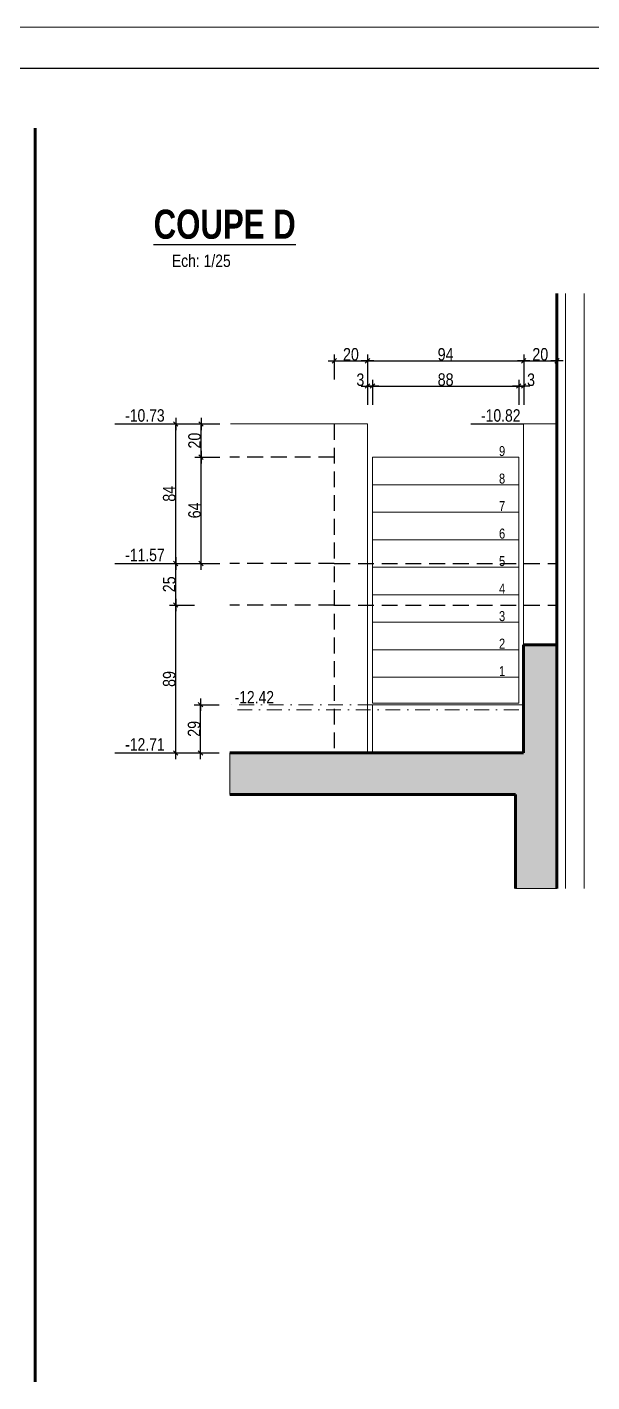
# Model space of a CAD drawing. Header units: centimetres. Extents: x 10776 to 19730, y -16504 to -13534.
# Drawn here: x 14779 to 15459, y -15165 to -13534 of the extents above; entities that cross this region are included whole.
import ezdxf
from ezdxf.enums import TextEntityAlignment as Align

# ---------------------------------------------------------------- set-up
doc = ezdxf.new("R2010")
doc.units = ezdxf.units.CM
doc.header["$PDMODE"] = 1
doc.header["$PDSIZE"] = -2
doc.linetypes.add('CACHEX2', pattern=[19.05, 12.7, -6.35])
doc.linetypes.add('TIRETPTX2', pattern=[50.8, 25.4, -12.7, 0, -12.7])
for name, color, linetype in [('01_cote_gen', 4, 'Continuous'), ('01_linteaux', 2, 'Continuous'), ('01_poch_BN', 9, 'Continuous'), ('01_poch_murs', 253, 'Continuous'), ('01_texte', 230, 'Continuous'), ('AA_COTES', 2, 'Continuous')]:
    doc.layers.add(name, color=color, linetype=linetype)
doc.layers.add('01_murs_coup', color=5, linetype='Continuous', lineweight=60)
doc.layers.add('01_tram_axes', color=2, linetype='TIRETPTX2', lineweight=9)
doc.styles.add('impact', font='impact.ttf')
doc.styles.add('MATTE_TXT', font='arial.ttf')
doc.styles.add('STYLE2', font='ARIALN.TTF')
doc.dimstyles.new('JB25', dxfattribs={"dimscale": 0.1, "dimtxt": 150, "dimasz": 15, "dimexe": 0.1, "dimexo": 0.1, "dimgap": 0.09, "dimtad": 1, "dimdec": 1, "dimlfac": 0.5, "dimdsep": 46, "dimtxsty": 'STYLE2', "dimblk1": 'BOND_G', "dimblk2": 'BOND_D', "dimsah": 1, "dimcen": 1.5, "dimdle": 0.01, "dimse1": 1, "dimse2": 1, "dimclrd": 4, "dimclre": 2, "dimclrt": 6, "dimazin": 2, "dimtfac": 2.333333, "dimtdec": 1, "dimtix": 1, "dimtmove": 2, "dimatfit": 3, "dimldrblk": 'BOND_G', "dimfxl": 1, "dimtolj": 1, "dimtzin": 0, "dimarcsym": 0})

# ---------------------------------------------------------------- blocks, each defined once
blk = doc.blocks.new('BOND_G')
at = {"layer": 'AA_COTES', "color": 0}
for p, q in [((0, -5), (0, 15)), ((5, 0), (-5, 0)), ((1.8, 1.8), (-1.8, -1.8))]:
    blk.add_line(p, q, dxfattribs=at)
blk = doc.blocks.new('BOND_D')
at = {"layer": 'AA_COTES', "color": 0}
for p, q in [((5, 0), (-5, 0)), ((-1.8, -1.8), (1.8, 1.8)), ((0, 5), (0, -15))]:
    blk.add_line(p, q, dxfattribs=at)
blk = doc.blocks.new('*D3276')
at = {"layer": '01_cote_gen', "color": 4, "lineweight": -2, "transparency": 16777216}
blk.add_line((15150.2, -13935.8), (15187.2, -13935.8), dxfattribs=at)
at = {"layer": 'Defpoints', "color": 0, "lineweight": 0, "transparency": 16777216}
for p in [(15188.7, -13935.8), (15148.7, -14011.8), (15188.7, -14011.8)]:
    blk.add_point(p, dxfattribs=at)
at = {"layer": '01_cote_gen', "color": 4, "lineweight": -2, "transparency": 16777216, "xscale": 1.5, "yscale": 1.5, "zscale": 1.5, "rotation": 180}
blk.add_blockref('BOND_G', (15148.7, -13935.8), dxfattribs=at)
at = {"layer": '01_cote_gen', "color": 4, "lineweight": -2, "transparency": 16777216, "xscale": 1.5, "yscale": 1.5, "zscale": 1.5}
blk.add_blockref('BOND_D', (15188.7, -13935.8), dxfattribs=at)
at = {"layer": '01_cote_gen', "color": 6, "lineweight": 0, "transparency": 16777216, "insert": (15168.7, -13928.1), "char_height": 15, "attachment_point": 5, "style": 'STYLE2'}
blk.add_mtext('\\A1;20', dxfattribs=at)
blk = doc.blocks.new('*D3256')
at = {"layer": '01_cote_gen', "color": 4, "lineweight": -2, "transparency": 16777216}
blk.add_line((15190.2, -13966.2), (15193.2, -13966.2), dxfattribs=at)
at = {"layer": 'Defpoints', "color": 0, "lineweight": 0, "transparency": 16777216}
for p in [(15194.7, -13966.2), (15188.7, -14008.1), (15194.7, -14048.3)]:
    blk.add_point(p, dxfattribs=at)
at = {"layer": '01_cote_gen', "color": 4, "lineweight": -2, "transparency": 16777216, "xscale": 1.5, "yscale": 1.5, "zscale": 1.5, "rotation": 180}
blk.add_blockref('BOND_G', (15188.7, -13966.2), dxfattribs=at)
at = {"layer": '01_cote_gen', "color": 4, "lineweight": -2, "transparency": 16777216, "xscale": 1.5, "yscale": 1.5, "zscale": 1.5}
blk.add_blockref('BOND_D', (15194.7, -13966.2), dxfattribs=at)
at = {"layer": '01_cote_gen', "color": 6, "lineweight": 0, "transparency": 16777216, "insert": (15180.1, -13958.7), "char_height": 15, "attachment_point": 5, "style": 'STYLE2'}
blk.add_mtext('\\A1;3', dxfattribs=at)
blk = doc.blocks.new('*D3257')
at = {"layer": '01_cote_gen', "color": 4, "lineweight": -2, "transparency": 16777216}
blk.add_line((15196.2, -13966.2), (15369.2, -13966.2), dxfattribs=at)
at = {"layer": 'Defpoints', "color": 0, "lineweight": 0, "transparency": 16777216}
for p in [(15370.7, -13966.2), (15194.7, -14048.3), (15370.7, -14048.3)]:
    blk.add_point(p, dxfattribs=at)
at = {"layer": '01_cote_gen', "color": 4, "lineweight": -2, "transparency": 16777216, "xscale": 1.5, "yscale": 1.5, "zscale": 1.5, "rotation": 180}
blk.add_blockref('BOND_G', (15194.7, -13966.2), dxfattribs=at)
at = {"layer": '01_cote_gen', "color": 4, "lineweight": -2, "transparency": 16777216, "xscale": 1.5, "yscale": 1.5, "zscale": 1.5}
blk.add_blockref('BOND_D', (15370.7, -13966.2), dxfattribs=at)
at = {"layer": '01_cote_gen', "color": 6, "lineweight": 0, "transparency": 16777216, "insert": (15282.7, -13958.5), "char_height": 15, "attachment_point": 5, "style": 'STYLE2'}
blk.add_mtext('\\A1;88', dxfattribs=at)
blk = doc.blocks.new('*D3258')
at = {"layer": '01_cote_gen', "color": 4, "lineweight": -2, "transparency": 16777216}
blk.add_line((15372.2, -13966.2), (15375.2, -13966.2), dxfattribs=at)
at = {"layer": 'Defpoints', "color": 0, "lineweight": 0, "transparency": 16777216}
for p in [(15376.7, -13966.2), (15376.7, -14008.1), (15370.7, -14048.3)]:
    blk.add_point(p, dxfattribs=at)
at = {"layer": '01_cote_gen', "color": 4, "lineweight": -2, "transparency": 16777216, "xscale": 1.5, "yscale": 1.5, "zscale": 1.5, "rotation": 180}
blk.add_blockref('BOND_G', (15370.7, -13966.2), dxfattribs=at)
at = {"layer": '01_cote_gen', "color": 4, "lineweight": -2, "transparency": 16777216, "xscale": 1.5, "yscale": 1.5, "zscale": 1.5}
blk.add_blockref('BOND_D', (15376.7, -13966.2), dxfattribs=at)
at = {"layer": '01_cote_gen', "color": 6, "lineweight": 0, "transparency": 16777216, "insert": (15385.6, -13958.7), "char_height": 15, "attachment_point": 5, "style": 'STYLE2'}
blk.add_mtext('\\A1;3', dxfattribs=at)
blk = doc.blocks.new('*D3277')
at = {"layer": '01_cote_gen', "color": 4, "lineweight": -2, "transparency": 16777216}
blk.add_line((15378.2, -13935.8), (15415.2, -13935.8), dxfattribs=at)
at = {"layer": 'Defpoints', "color": 0, "lineweight": 0, "transparency": 16777216}
for p in [(15416.7, -13935.8), (15376.7, -13977.3), (15416.7, -13977.3)]:
    blk.add_point(p, dxfattribs=at)
at = {"layer": '01_cote_gen', "color": 4, "lineweight": -2, "transparency": 16777216, "xscale": 1.5, "yscale": 1.5, "zscale": 1.5, "rotation": 180}
blk.add_blockref('BOND_G', (15376.7, -13935.8), dxfattribs=at)
at = {"layer": '01_cote_gen', "color": 4, "lineweight": -2, "transparency": 16777216, "xscale": 1.5, "yscale": 1.5, "zscale": 1.5}
blk.add_blockref('BOND_D', (15416.7, -13935.8), dxfattribs=at)
at = {"layer": '01_cote_gen', "color": 6, "lineweight": 0, "transparency": 16777216, "insert": (15396.7, -13928.1), "char_height": 15, "attachment_point": 5, "style": 'STYLE2'}
blk.add_mtext('\\A1;20', dxfattribs=at)
blk = doc.blocks.new('*D3259')
at = {"layer": '01_cote_gen', "color": 4, "lineweight": -2, "transparency": 16777216}
blk.add_line((15190.2, -13935.8), (15375.2, -13935.8), dxfattribs=at)
at = {"layer": 'Defpoints', "color": 0, "lineweight": 0, "transparency": 16777216}
for p in [(15188.7, -13943.3), (15376.7, -13935.8), (15376.7, -13943.3)]:
    blk.add_point(p, dxfattribs=at)
at = {"layer": '01_cote_gen', "color": 4, "lineweight": -2, "transparency": 16777216, "xscale": 1.5, "yscale": 1.5, "zscale": 1.5, "rotation": 180}
blk.add_blockref('BOND_G', (15188.7, -13935.8), dxfattribs=at)
at = {"layer": '01_cote_gen', "color": 4, "lineweight": -2, "transparency": 16777216, "xscale": 1.5, "yscale": 1.5, "zscale": 1.5}
blk.add_blockref('BOND_D', (15376.7, -13935.8), dxfattribs=at)
at = {"layer": '01_cote_gen', "color": 6, "lineweight": 0, "transparency": 16777216, "insert": (15282.7, -13928.1), "char_height": 15, "attachment_point": 5, "style": 'STYLE2'}
blk.add_mtext('\\A1;94', dxfattribs=at)
blk = doc.blocks.new('*D3260')
at = {"layer": '01_cote_gen', "color": 4, "lineweight": -2, "transparency": 16777216}
blk.add_line((15588.4, -14279.4), (15588.4, -14348.4), dxfattribs=at)
at = {"layer": 'Defpoints', "color": 0, "lineweight": 0, "transparency": 16777216}
for p in [(15386.7, -14277.9), (15111.3, -14349.9), (15588.4, -14349.9)]:
    blk.add_point(p, dxfattribs=at)
at = {"layer": '01_cote_gen', "color": 4, "lineweight": -2, "transparency": 16777216, "xscale": 1.5, "yscale": 1.5, "zscale": 1.5}
for name, p, rotation in [('BOND_G', (15588.4, -14277.9), 90), ('BOND_D', (15588.4, -14349.9), 270)]:
    blk.add_blockref(name, p, dxfattribs=dict(at, rotation=rotation))
at = {"layer": '01_cote_gen', "color": 6, "lineweight": 0, "transparency": 16777216, "insert": (15580.8, -14313.9), "char_height": 15, "attachment_point": 5, "rotation": 90, "style": 'STYLE2'}
blk.add_mtext('\\A1;36', dxfattribs=at)
blk = doc.blocks.new('*D3261')
at = {"layer": '01_cote_gen', "color": 4, "lineweight": -2, "transparency": 16777216}
blk.add_line((15588.4, -14351.4), (15588.4, -14406.4), dxfattribs=at)
at = {"layer": 'Defpoints', "color": 0, "lineweight": 0, "transparency": 16777216}
for p in [(15123.4, -14349.9), (15123.4, -14407.9), (15588.4, -14407.9)]:
    blk.add_point(p, dxfattribs=at)
at = {"layer": '01_cote_gen', "color": 4, "lineweight": -2, "transparency": 16777216, "xscale": 1.5, "yscale": 1.5, "zscale": 1.5}
for name, p, rotation in [('BOND_G', (15588.4, -14349.9), 90), ('BOND_D', (15588.4, -14407.9), 270)]:
    blk.add_blockref(name, p, dxfattribs=dict(at, rotation=rotation))
at = {"layer": '01_cote_gen', "color": 6, "lineweight": 0, "transparency": 16777216, "insert": (15580.8, -14378.9), "char_height": 15, "attachment_point": 5, "rotation": 90, "style": 'STYLE2'}
blk.add_mtext('\\A1;29', dxfattribs=at)
blk = doc.blocks.new('*D3263')
at = {"layer": '01_cote_gen', "color": 4, "lineweight": -2, "transparency": 16777216}
blk.add_line((14957.7, -14406.4), (14957.7, -14231.4), dxfattribs=at)
at = {"layer": 'Defpoints', "color": 0, "lineweight": 0, "transparency": 16777216}
for p in [(14957.7, -14229.9), (15012.1, -14229.9), (15012.1, -14407.9)]:
    blk.add_point(p, dxfattribs=at)
at = {"layer": '01_cote_gen', "color": 4, "lineweight": -2, "transparency": 16777216, "xscale": 1.5, "yscale": 1.5, "zscale": 1.5}
for name, p, rotation in [('BOND_D', (14957.7, -14229.9), 90), ('BOND_G', (14957.7, -14407.9), 270)]:
    blk.add_blockref(name, p, dxfattribs=dict(at, rotation=rotation))
at = {"layer": '01_cote_gen', "color": 6, "lineweight": 0, "transparency": 16777216, "insert": (14950, -14318.9), "char_height": 15, "attachment_point": 5, "rotation": 90, "style": 'STYLE2'}
blk.add_mtext('\\A1;89', dxfattribs=at)
blk = doc.blocks.new('*D3264')
at = {"layer": '01_cote_gen', "color": 4, "lineweight": -2, "transparency": 16777216}
blk.add_line((14957.7, -14228.4), (14957.7, -14181.4), dxfattribs=at)
at = {"layer": 'Defpoints', "color": 0, "lineweight": 0, "transparency": 16777216}
for p in [(14957.7, -14179.9), (14992.5, -14179.9), (14992.5, -14229.9)]:
    blk.add_point(p, dxfattribs=at)
at = {"layer": '01_cote_gen', "color": 4, "lineweight": -2, "transparency": 16777216, "xscale": 1.5, "yscale": 1.5, "zscale": 1.5}
for name, p, rotation in [('BOND_D', (14957.7, -14179.9), 90), ('BOND_G', (14957.7, -14229.9), 270)]:
    blk.add_blockref(name, p, dxfattribs=dict(at, rotation=rotation))
at = {"layer": '01_cote_gen', "color": 6, "lineweight": 0, "transparency": 16777216, "insert": (14950, -14204.9), "char_height": 15, "attachment_point": 5, "rotation": 90, "style": 'STYLE2'}
blk.add_mtext('\\A1;25', dxfattribs=at)
blk = doc.blocks.new('*D3278')
at = {"layer": '01_cote_gen', "color": 4, "lineweight": -2, "transparency": 16777216}
blk.add_line((14988.2, -14178.4), (14988.2, -14053.4), dxfattribs=at)
at = {"layer": 'Defpoints', "color": 0, "lineweight": 0, "transparency": 16777216}
for p in [(14988.2, -14051.9), (15035.1, -14051.9), (15010.7, -14179.9)]:
    blk.add_point(p, dxfattribs=at)
at = {"layer": '01_cote_gen', "color": 4, "lineweight": -2, "transparency": 16777216, "xscale": 1.5, "yscale": 1.5, "zscale": 1.5}
for name, p, rotation in [('BOND_D', (14988.2, -14051.9), 90), ('BOND_G', (14988.2, -14179.9), 270)]:
    blk.add_blockref(name, p, dxfattribs=dict(at, rotation=rotation))
at = {"layer": '01_cote_gen', "color": 6, "lineweight": 0, "transparency": 16777216, "insert": (14980.5, -14115.9), "char_height": 15, "attachment_point": 5, "rotation": 90, "style": 'STYLE2'}
blk.add_mtext('\\A1;64', dxfattribs=at)
blk = doc.blocks.new('*D3279')
at = {"layer": '01_cote_gen', "color": 4, "lineweight": -2, "transparency": 16777216}
blk.add_line((14988.2, -14050.4), (14988.2, -14013.3), dxfattribs=at)
at = {"layer": 'Defpoints', "color": 0, "lineweight": 0, "transparency": 16777216}
for p in [(14988.2, -14011.8), (15057.4, -14011.8), (15057.4, -14051.9)]:
    blk.add_point(p, dxfattribs=at)
at = {"layer": '01_cote_gen', "color": 4, "lineweight": -2, "transparency": 16777216, "xscale": 1.5, "yscale": 1.5, "zscale": 1.5}
for name, p, rotation in [('BOND_D', (14988.2, -14011.8), 90), ('BOND_G', (14988.2, -14051.9), 270)]:
    blk.add_blockref(name, p, dxfattribs=dict(at, rotation=rotation))
at = {"layer": '01_cote_gen', "color": 6, "lineweight": 0, "transparency": 16777216, "insert": (14980.5, -14031.9), "char_height": 15, "attachment_point": 5, "rotation": 90, "style": 'STYLE2'}
blk.add_mtext('\\A1;20', dxfattribs=at)
blk = doc.blocks.new('*D3280')
at = {"layer": '01_cote_gen', "color": 4, "lineweight": -2, "transparency": 16777216}
blk.add_line((14957.7, -14178.4), (14957.7, -14013.3), dxfattribs=at)
at = {"layer": 'Defpoints', "color": 0, "lineweight": 0, "transparency": 16777216}
for p in [(14957.7, -14011.8), (15051.6, -14011.8), (15051.6, -14179.9)]:
    blk.add_point(p, dxfattribs=at)
at = {"layer": '01_cote_gen', "color": 4, "lineweight": -2, "transparency": 16777216, "xscale": 1.5, "yscale": 1.5, "zscale": 1.5}
for name, p, rotation in [('BOND_D', (14957.7, -14011.8), 90), ('BOND_G', (14957.7, -14179.9), 270)]:
    blk.add_blockref(name, p, dxfattribs=dict(at, rotation=rotation))
at = {"layer": '01_cote_gen', "color": 6, "lineweight": 0, "transparency": 16777216, "insert": (14950, -14095.9), "char_height": 15, "attachment_point": 5, "rotation": 90, "style": 'STYLE2'}
blk.add_mtext('\\A1;84', dxfattribs=at)
blk = doc.blocks.new('*D3281')
at = {"layer": '01_cote_gen', "color": 4, "lineweight": -2, "transparency": 16777216}
blk.add_line((14987.6, -14406.4), (14987.6, -14351.4), dxfattribs=at)
at = {"layer": 'Defpoints', "color": 0, "lineweight": 0, "transparency": 16777216}
for p in [(14987.6, -14349.9), (15044.2, -14349.9), (15044.2, -14407.9)]:
    blk.add_point(p, dxfattribs=at)
at = {"layer": '01_cote_gen', "color": 4, "lineweight": -2, "transparency": 16777216, "xscale": 1.5, "yscale": 1.5, "zscale": 1.5}
for name, p, rotation in [('BOND_D', (14987.6, -14349.9), 90), ('BOND_G', (14987.6, -14407.9), 270)]:
    blk.add_blockref(name, p, dxfattribs=dict(at, rotation=rotation))
at = {"layer": '01_cote_gen', "color": 6, "lineweight": 0, "transparency": 16777216, "insert": (14979.9, -14378.9), "char_height": 15, "attachment_point": 5, "rotation": 90, "style": 'STYLE2'}
blk.add_mtext('\\A1;29', dxfattribs=at)

msp = doc.modelspace()

# ---------------------------------------------------------------- hatches: boundary and pattern name
at = {"layer": '01_poch_BN', "lineweight": 0}
h = msp.add_hatch(color=256, dxfattribs=at)
h.dxf.hatch_style = 1
h.paths.add_polyline_path([(15416.67, -14277.87), (15376.67, -14277.87), (15376.67, -14407.87), (15022.99, -14407.87), (15022.99, -14457.87), (15366.67, -14457.87), (15366.67, -14570.98), (15416.67, -14570.98)])
at = {"layer": '01_poch_murs', "lineweight": 0}
h = msp.add_hatch(dxfattribs=at)
h.set_pattern_fill('ANSI31', color=256, scale=7, angle=45)
h.set_pattern_definition([(90, (314.118, -7282.167), (-22.225, 4e-15), [])])
h.paths.add_polyline_path([(15516.67, -13854.66), (15416.67, -13854.66), (15416.67, -14570.98), (15516.67, -14570.98)])

# ---------------------------------------------------------------- linework, layer by layer
at = {"layer": '01_linteaux', "lineweight": 0}
for p, q in [((15148.67, -14011.84), (15023.88, -14011.84)), ((15188.67, -14011.84), (15148.67, -14011.84)), ((15188.67, -14011.84), (15188.67, -14407.87)), ((15376.67, -14011.84), (15416.67, -14011.84)), ((15376.67, -14277.87), (15376.67, -14011.84)), ((15194.67, -14051.87), (15194.67, -14347.87)), ((15370.67, -14051.87), (15194.67, -14051.87)), ((15370.67, -14051.87), (15370.67, -14347.87)), ((15370.67, -14084.99), (15194.67, -14084.99)), ((15370.67, -14118.11), (15194.67, -14118.11)), ((15370.67, -14151.23), (15194.67, -14151.23)), ((15370.67, -14184.35), (15194.67, -14184.35)), ((15370.67, -14217.47), (15194.67, -14217.47)), ((15370.67, -14250.59), (15194.67, -14250.59)), ((15370.67, -14283.71), (15194.67, -14283.71)), ((15370.67, -14316.83), (15194.67, -14316.83)), ((15370.67, -14347.87), (15194.67, -14347.87)), ((15194.67, -14349.87), (15194.67, -14407.87)), ((15376.67, -14349.87), (15194.67, -14349.87))]:
    msp.add_line(p, q, dxfattribs=at)
at = {"layer": '01_linteaux', "linetype": 'CACHEX2', "ltscale": 1.5}
for p, q in [((15148.67, -14011.84), (15148.67, -14407.87)), ((15148.67, -14051.87), (15022.99, -14051.87)), ((15148.67, -14179.87), (15022.99, -14179.87)), ((15148.67, -14179.87), (15416.67, -14179.87)), ((15148.67, -14229.87), (15022.99, -14229.87)), ((15148.67, -14229.87), (15416.67, -14229.87))]:
    msp.add_line(p, q, dxfattribs=at)
at = {"layer": '01_murs_coup'}
for p, q in [((14788.56, -13655.84), (14788.56, -15165.18)), ((15416.67, -13854.66), (15416.67, -14570.98)), ((15376.67, -14277.87), (15376.67, -14407.87)), ((15416.67, -14277.87), (15376.67, -14277.87)), ((15376.67, -14407.87), (15022.99, -14407.87)), ((15366.67, -14457.87), (15022.99, -14457.87)), ((15366.67, -14457.87), (15366.67, -14570.98))]:
    msp.add_line(p, q, dxfattribs=at)
at = {"layer": '01_poch_BN', "lineweight": 0}
for p, q in [((10775.83, -13534.04), (19729.76, -13534.04)), ((15022.99, -14407.87), (15022.99, -14457.87)), ((15366.67, -14570.98), (15416.67, -14570.98))]:
    msp.add_line(p, q, dxfattribs=at)
at = {"layer": '01_texte'}
for p, q in [((19679.76, -13584.04), (10825.83, -13584.04)), ((14884.6, -14011.84), (14950.21, -14011.84)), ((15313.07, -14011.84), (15376.67, -14011.84)), ((14884.6, -14179.87), (14950.21, -14179.87)), ((14884.6, -14407.87), (14950.21, -14407.87))]:
    msp.add_line(p, q, dxfattribs=at)
at = {"layer": '01_tram_axes', "ltscale": 0.7}
for p, q in [((15194.67, -14349.87), (15023.32, -14349.87)), ((15370.67, -14355.87), (15023.32, -14355.87))]:
    msp.add_line(p, q, dxfattribs=at)

# ---------------------------------------------------------------- texts
at = {"layer": '01_texte', "style": 'impact'}
msp.add_text('%%UCOUPE D', height=35, dxfattribs=at).set_placement((15016.72, -13799.36), align=Align.BOTTOM_CENTER)
at = {"layer": '01_texte', "style": 'MATTE_TXT', "width": 0.8}
for s, height, p in [('Ech: 1/25', 15, (14988.58, -13827.38)), ('-10.73', 15, (14920.65, -14013.62)), ('-10.82', 15, (15349.12, -14013.62)), ('9', 12, (15350.71, -14054.07)), ('8', 12, (15350.71, -14087.19)), ('7', 12, (15350.71, -14120.31)), ('6', 12, (15350.71, -14153.43)), ('-11.57', 15, (14920.65, -14181.65)), ('5', 12, (15350.71, -14186.55)), ('4', 12, (15350.71, -14219.67)), ('3', 12, (15350.71, -14252.79)), ('2', 12, (15350.71, -14285.91)), ('1', 12, (15350.71, -14319.03)), ('-12.42', 15, (15052.36, -14352.84)), ('-12.71', 15, (14920.65, -14409.65))]:
    msp.add_text(s, height=height, dxfattribs=at).set_placement(p, align=Align.BOTTOM_CENTER)

# ---------------------------------------------------------------- dimensions: what is measured, and where the dimension line sits
at = {"layer": '01_cote_gen', "lineweight": 0}
for base, p1, p2, picture, middle in [((15188.67, -13935.77), (15148.67, -14011.84), (15188.67, -14011.84), '*D3276', (15168.67, -13928.1)), ((15416.67, -13935.77), (15376.67, -13977.26), (15416.67, -13977.26), '*D3277', (15396.67, -13928.1)), ((15370.67, -13966.21), (15194.67, -14048.33), (15370.67, -14048.33), '*D3257', (15282.67, -13958.54))]:
    dim = msp.add_linear_dim(base=base, p1=p1, p2=p2, dimstyle='JB25', dxfattribs=at)
    dim.commit()
    dim.dimension.update_dxf_attribs({"geometry": picture, "text_midpoint": middle})
for base, p1, p2, picture, middle in [((15376.67, -13935.77), (15188.67, -13943.27), (15376.67, -13943.27), '*D3259', (15282.67, -13928.1)), ((15194.67, -13966.21), (15188.67, -14008.1), (15194.67, -14048.33), '*D3256', (15180.06, -13958.7)), ((15376.67, -13966.21), (15370.67, -14048.33), (15376.67, -14008.1), '*D3258', (15385.61, -13958.7))]:
    dim = msp.add_linear_dim(base=base, p1=p1, p2=p2, dimstyle='JB25', dxfattribs=at)
    dim.commit()
    dim.dimension.update_dxf_attribs({"geometry": picture, "text_midpoint": middle, "dimtype": 160})
for base, p1, p2, picture, middle in [((14957.71, -14011.84), (15051.6, -14179.87), (15051.6, -14011.84), '*D3280', (14950.04, -14095.86)), ((14988.18, -14011.84), (15057.37, -14051.87), (15057.37, -14011.84), '*D3279', (14980.51, -14031.86)), ((14988.18, -14051.87), (15010.68, -14179.87), (15035.13, -14051.87), '*D3278', (14980.51, -14115.87)), ((14957.71, -14179.87), (14992.52, -14229.87), (14992.52, -14179.87), '*D3264', (14950.04, -14204.87)), ((14957.71, -14229.87), (15012.07, -14407.87), (15012.07, -14229.87), '*D3263', (14950.04, -14318.87)), ((15588.44, -14349.87), (15386.67, -14277.87), (15111.33, -14349.87), '*D3260', (15580.78, -14313.87)), ((14987.57, -14349.87), (15044.17, -14407.87), (15044.17, -14349.87), '*D3281', (14979.9, -14378.87)), ((15588.44, -14407.87), (15123.4, -14349.87), (15123.4, -14407.87), '*D3261', (15580.78, -14378.87))]:
    dim = msp.add_linear_dim(base=base, p1=p1, p2=p2, angle=90, dimstyle='JB25', dxfattribs=at)
    dim.commit()
    dim.dimension.update_dxf_attribs({"geometry": picture, "text_midpoint": middle})

doc.saveas('drawing.dxf')
